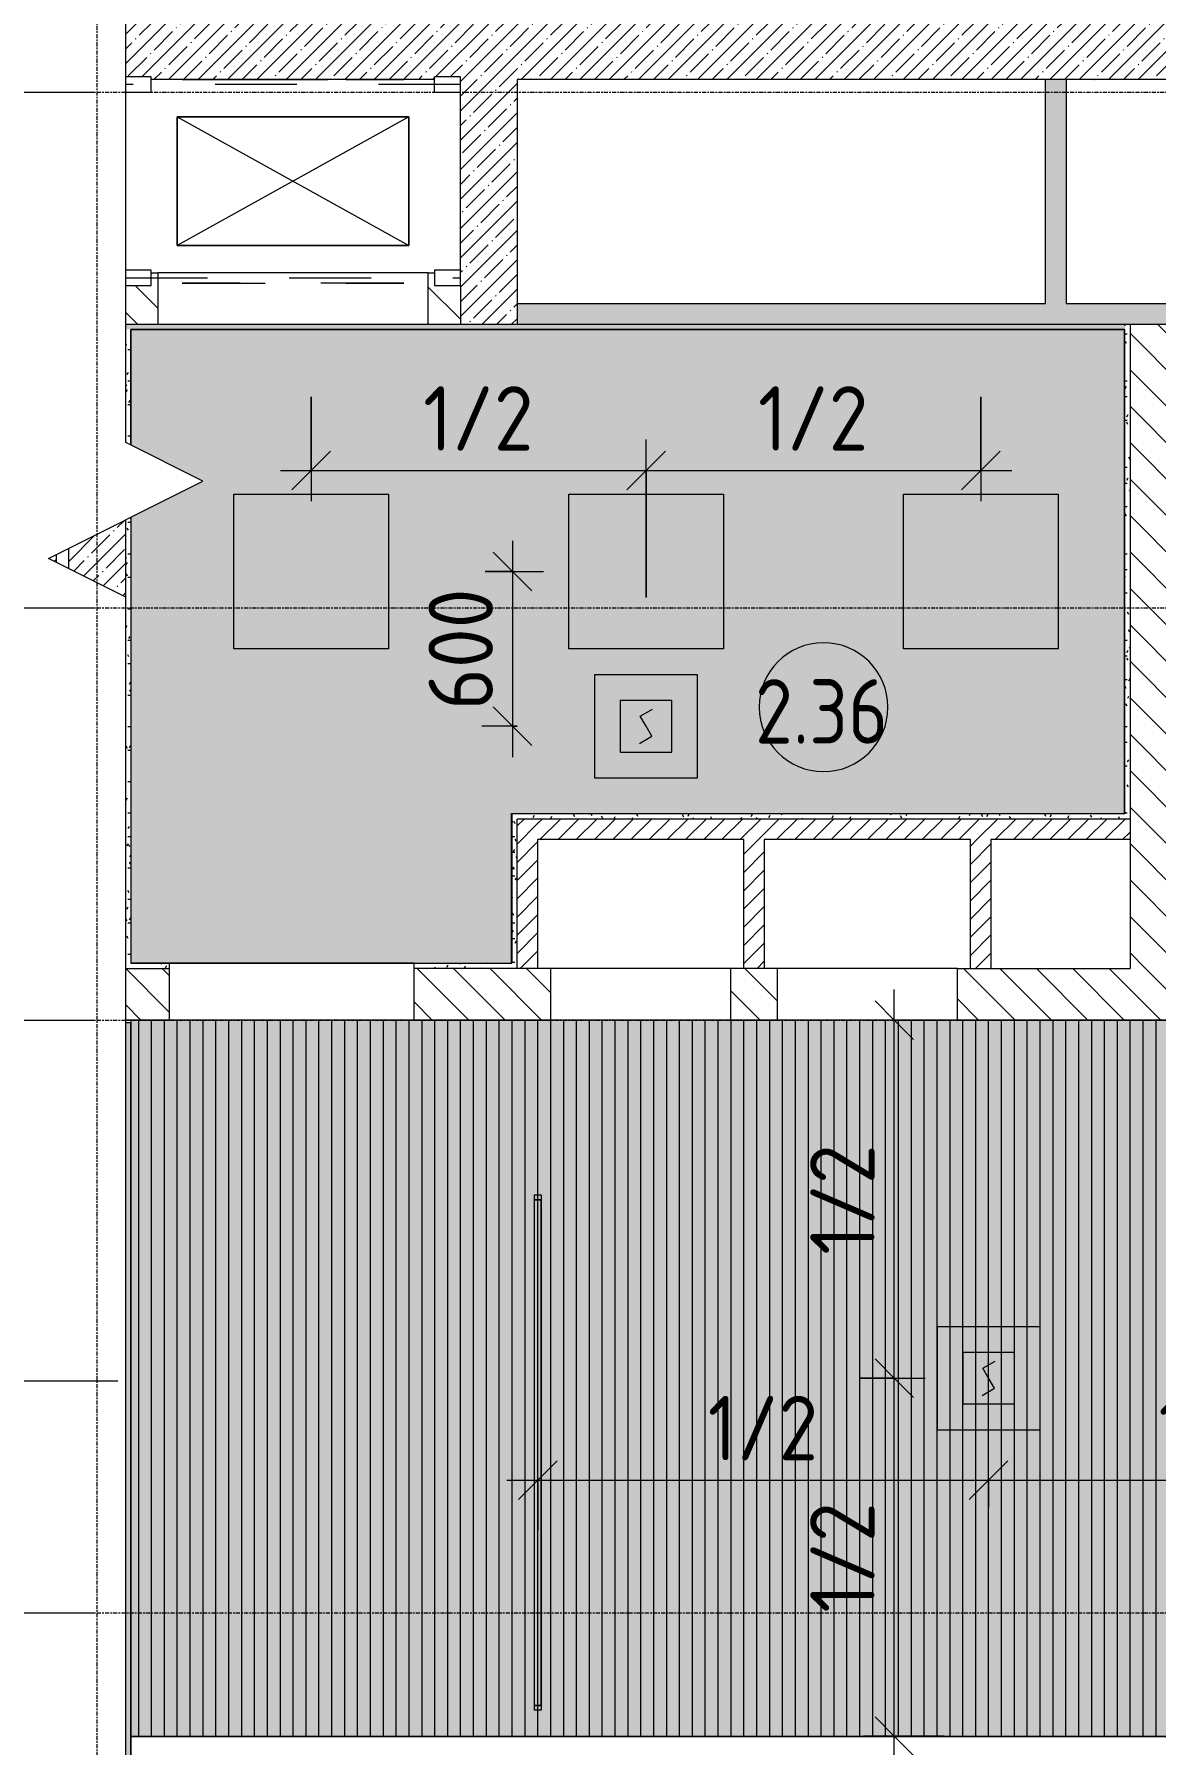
# Model space of a CAD drawing. Header units: millimetres. Extents: x 81548 to 272142, y -8553 to 29000.
# Drawn here: x 84615 to 88970, y 10588 to 17226 of the extents above; entities that cross this region are included whole.
import ezdxf

# ---------------------------------------------------------------- set-up
doc = ezdxf.new("R2010")
doc.units = ezdxf.units.MM
for name, pattern in [('Осевая', [31.75, 6.35, -4.7625, 15.875, -4.7625]), ('Снесенные', [714.375, 476.25, -238.125]), ('Штрих', [635, 317.5, -317.5])]:
    doc.linetypes.add(name, pattern=pattern)
for name, color, linetype, lineweight in [('A-ANNO-DIMS', 7, 'Continuous', 9), ('A-ANNO-DIMS-100', 7, 'Continuous', 9), ('A-AREA-IDEN', 7, 'Continuous', 9), ('A-CLNG-PATT', 7, 'Continuous', 9), ('A-DETL-GENF', 7, 'Continuous', 9), ('A-GENM', 7, 'Штрих', 9), ('A-WALL', 7, 'Continuous', 9), ('I-WALL', 7, 'Continuous', 9), ('M-EQPM', 7, 'Continuous', 9), ('M-EQPM-1', 7, 'Штрих', 9), ('M-EQPM-2', 7, 'Снесенные', 9), ('Q-SPCQ', 7, 'Continuous', 9), ('Оси', 7, 'Continuous', 9), ('Оси-2', 7, 'Осевая', 9)]:
    doc.layers.add(name, color=color, linetype=linetype, lineweight=lineweight)
for name, color, linetype, lineweight, true_color in [('A-ANNO-NOTE', 1, 'Continuous', 9, 0xff0000), ('A-CLNG-1', 7, 'Continuous', 9, 0xeaeaea), ('A-WALL-1', 7, 'Continuous', 9, 0x3c3c3c), ('A-WALL-FNSH-1', 7, 'Continuous', 9, 0x3c3c3c), ('E-LITE-EQPM-1', 7, 'Continuous', 9, 0xff8080), ('I-WALL-1', 7, 'Continuous', 9, 0x535353), ('Q-SPCQ-4', 1, 'Continuous', 9, 0xff0000), ('S-COLS-1', 9, 'Continuous', 9, 0x808080), ('S-COLS-2', 7, 'Continuous', 9, 0x3c3c3c)]:
    doc.layers.add(name, color=color, linetype=linetype, lineweight=lineweight, true_color=true_color)
doc.layers.add('A-CLNG-PATT-1', color=7, linetype='Continuous', lineweight=9, transparency=1)
doc.styles.add('GOST Common_1', font='GOST_Common.ttf', dxfattribs={"width": 0.9, "height": 250})
doc.styles.add('ISOCPEUR', font='isocpeur.ttf', dxfattribs={"width": 0.9, "height": 250})
doc.dimstyles.new('ISO-2_5_0_9К_БОЛЬШОЙ', dxfattribs={"dimscale": 304.8, "dimtxt": 248.995294, "dimasz": 0.492126, "dimexe": 0.393701, "dimexo": 0.984252, "dimgap": 0, "dimtad": 1, "dimdec": 0, "dimrnd": 10, "dimzin": 0, "dimdsep": 46, "dimtxsty": 'ISOCPEUR', "dimblk1": 'OBLIQUE', "dimblk2": 'OBLIQUE', "dimsah": 1, "dimcen": 0.09, "dimdle": 0.393701, "dimazin": 0, "dimtfac": 1, "dimtdec": 4, "dimtix": 1, "dimtmove": 0, "dimatfit": 3, "dimfxl": 1, "dimtvp": 1, "dimtolj": 1, "dimtzin": 0, "dimarcsym": 2})
pattern_1 = [(45, (0, 0), (-57.024626, 57.024626), []), (45, (57.025, 0), (-57.024626, 57.024626), [100.806, -20.161, 3.353, -16.808])]
pattern_2 = [(135, (0, 0), (-70.71068, -70.71068), [])]
pattern_3 = [(135, (0, 0), (-75.43415, -75.43415), [106.68, -17.78, 3.556, -17.78]), (135, (0, 75.39), (-75.43415, -75.43415), []), (50, (0, 0), (127.52922, -11.15758), [13.335, -146.685]), (355, (0, 0), (-24.66966, 133.74002), [10.668, -117.348]), (100.451, (10.63, -0.93), (102.85973, 122.58178), [11.333, -124.663]), (46.184, (0, 35.56), (189.75516, -29.43036), [20.002, -220.027]), (96.636, (15.81, 33.1), (166.1822, 173.1996), [17, -186.995]), (351.184, (0, 35.56), (166.18393, 173.19757), [16.002, -176.022]), (21, (17.78, 26.67), (106.13027, -71.58603), [13.335, -146.685]), (326, (17.78, 26.67), (43.26188, 128.93175), [10.668, -117.348]), (71.451, (26.62, 20.7), (149.39198, 57.34505), [11.333, -124.663]), (37.5, (0, 0), (2.162228, 59.188357), [3.353, -112.573, 3.353, -115.773, -117.792]), (37.5, (0, 0), (2.162228, 59.188357), [-235.052, 3.353, -114.44]), (7.5, (0, 0), (46.773857, 70.126152), [3.353, -64.567, 3.353, -109.906, -44.894]), (7.5, (0, 0), (46.773857, 70.126152), [-181.178, 3.353, -41.542]), (327.5, (-39.65, 0), (94.913671, -4.010093), [3.353, -41.097, 3.353, -135.331, -184.023]), (327.5, (-39.65, 0), (94.913671, -4.010093), [-183.134, 3.353, -180.67]), (317.5, (-57.43, 0), (103.69057, 17.79882), [3.353, -54.432, 3.353, -88.748, -130.683]), (317.5, (-57.43, 0), (103.69057, 17.79882), [-149.885, 3.353, -127.33])]
pattern_4 = [(45, (0, 0), (-35.35534, 35.35534), [])]
pattern_5 = [(0, (0, 0), (121.92, 30.48), [10.058, -81.382, 10.058, -81.382, -487.68]), (0, (0, 0), (121.92, 30.48), [-182.88, 10.058, -172.822, 10.058, -81.382, -213.36]), (0, (0, 0), (121.92, 30.48), [-457.2, 10.058, -50.902, 10.058, -142.342]), (120, (45.72, 15.24), (-87.356454, 90.345817), [10.058, -81.382, 10.058, -81.382, -487.68]), (120, (45.72, 15.24), (-87.356454, 90.345817), [-182.88, 10.058, -172.822, 10.058, -81.382, -213.36]), (120, (45.72, 15.24), (-87.356454, 90.345817), [-457.2, 10.058, -50.902, 10.058, -142.342]), (240, (60.96, 76.2), (-34.563546, -120.825817), [10.058, -81.382, 10.058, -81.382, -487.68]), (240, (60.96, 76.2), (-34.563546, -120.825817), [-182.88, 10.058, -172.822, 10.058, -81.382, -213.36]), (240, (60.96, 76.2), (-34.563546, -120.825817), [-457.2, 10.058, -50.902, 10.058, -142.342])]

# ---------------------------------------------------------------- blocks, each defined once
blk = doc.blocks.new('160_Подъемник - 160_Подъемник-23521422-Сводный план потолков 2 этажа в осях 23-33')
at = {"layer": 'A-GENM'}
for p, q in [((1080, 20), (220, 20)), ((220, 20), (1080, 20)), ((1075.9, 20), (220, 20)), ((224.1, 20), (1080, 20)), ((1080, -770), (220, -770)), ((220, -770), (1080, -770)), ((832.5, -770), (220, -770)), ((467.5, -770), (1080, -770))]:
    blk.add_line(p, q, dxfattribs=at)
at = {"layer": 'M-EQPM'}
for p, q in [((1100, -625), (200, -125)), ((200, -625), (1100, -125)), ((1100, -125), (200, -125)), ((200, -125), (200, -625)), ((200, -625), (200, -125)), ((200, -125), (1100, -125)), ((1100, -625), (1100, -125)), ((1100, -125), (1100, -625)), ((200, -625), (1100, -625)), ((1100, -625), (200, -625))]:
    blk.add_line(p, q, dxfattribs=at)
at = {"layer": 'M-EQPM-1'}
for p, q in [((1299.3, 0), (0, 0)), ((0, 0), (0, -750)), ((0, -750), (1299.3, -750))]:
    blk.add_line(p, q, dxfattribs=at)
blk = doc.blocks.new('Закладная деталь приямка - 150_100-20924311-Сводный план потолков 2 этажа в осях 23-33')
at = {"layer": 'M-EQPM-2'}
for p, q in [((86270, 17060), (86170, 17060)), ((86170, 17000), (86170, 17060)), ((86270, 17000), (86270, 17060)), ((86170, 17000), (86270, 17000))]:
    blk.add_line(p, q, dxfattribs=at)
blk = doc.blocks.new('Закладная деталь приямка - 150_100-V3-Сводный план потолков 2 этажа в осях 23-33')
at = {"layer": 'M-EQPM-2'}
for p, q in [((85070, 17060), (84970.7, 17060)), ((85070, 17000), (85070, 17060)), ((84970.7, 17000), (85070, 17000))]:
    blk.add_line(p, q, dxfattribs=at)
blk = doc.blocks.new('Закладная деталь приямка - 150_100-V4-Сводный план потолков 2 этажа в осях 23-33')
at = {"layer": 'M-EQPM-2'}
for p, q in [((85070, 16310), (84970.7, 16310)), ((85070, 16250), (85070, 16310)), ((84970.7, 16250), (85070, 16250))]:
    blk.add_line(p, q, dxfattribs=at)
blk = doc.blocks.new('Закладная деталь приямка - 150_100-V5-Сводный план потолков 2 этажа в осях 23-33')
at = {"layer": 'M-EQPM-2'}
for p, q in [((86270, 16310), (86170, 16310)), ((86170, 16310), (86170, 16250)), ((86270, 16250), (86270, 16310)), ((86170, 16250), (86270, 16250))]:
    blk.add_line(p, q, dxfattribs=at)
blk = doc.blocks.new('Downlight - Strip - 2000 мм-27655400-Сводный план потолков 2 этажа в осях 23-33')
at = {"layer": 'E-LITE-EQPM-1'}
for p, q in [((-1000, -231.3), (-1000, -205.9)), ((-1000, -205.9), (-980.9, -205.9)), ((-980.9, -231.3), (-1000, -231.3)), ((-980.9, -231.3), (-980.9, -205.9)), ((-980.9, -205.9), (981, -205.9)), ((-980.9, -205.9), (-980.9, -231.3)), ((-980.9, -231.3), (-980.9, -205.9)), ((-980.9, -205.9), (-980.9, -231.3)), ((-980.9, -205.9), (981, -205.9)), ((-980.9, -205.9), (981, -205.9)), ((981, -231.3), (-980.9, -231.3)), ((981, -231.3), (-980.9, -231.3)), ((-980.9, -231.3), (981, -231.3)), ((981, -205.9), (981, -231.3)), ((981, -231.3), (981, -205.9)), ((981, -205.9), (1000, -205.9)), ((981, -231.3), (981, -205.9)), ((981, -205.9), (981, -231.3)), ((1000, -231.3), (981, -231.3)), ((1000, -205.9), (1000, -231.3))]:
    blk.add_line(p, q, dxfattribs=at)
blk = doc.blocks.new('Извещатель потолочный - Монтируемые на перекрытии-30351624-Сводный план потолков 2 этажа в осях 23-33')
at = {"layer": 'Q-SPCQ'}
for p, q in [((-300, 300), (-300, -100)), ((100, 300), (-300, 300)), ((100, -100), (100, 300)), ((0, 200), (-200, 200)), ((-200, 200), (-200, 0)), ((0, 0), (0, 200)), ((-122.5, 139), (-74.9, 166.5)), ((-100, 100), (-122.5, 139)), ((-77.5, 61), (-100, 100)), ((-200, 0), (0, 0)), ((-125.1, 33.5), (-77.5, 61)), ((-300, -100), (100, -100))]:
    blk.add_line(p, q, dxfattribs=at)
blk = doc.blocks.new('Извещатель потолочный - Монтируемые на перекрытии-30363648-Сводный план потолков 2 этажа в осях 23-33')
at = {"layer": 'Q-SPCQ'}
for p, q in [((-300, 300), (-300, -100)), ((100, 300), (-300, 300)), ((100, -100), (100, 300)), ((0, 200), (-200, 200)), ((-200, 200), (-200, 0)), ((0, 0), (0, 200)), ((-122.5, 139), (-74.9, 166.5)), ((-100, 100), (-122.5, 139)), ((-77.5, 61), (-100, 100)), ((-200, 0), (0, 0)), ((-125.1, 33.5), (-77.5, 61)), ((-300, -100), (100, -100))]:
    blk.add_line(p, q, dxfattribs=at)
blk = doc.blocks.new('DET_L_Линия разрыва - М100-30654842-Сводный план потолков 2 этажа в осях 23-33')
at = {"layer": 'A-DETL-GENF'}
for p, q in [((11889.9, 300), (11739.9, 0)), ((12189.9, -300), (11889.9, 300)), ((11739.9, 0), (0, 0)), ((12339.9, 0), (12189.9, -300)), ((24079.7, 0), (12339.9, 0))]:
    blk.add_line(p, q, dxfattribs=at)
blk = doc.blocks.new('DIMBLOCK105-Сводный план потолков 2 этажа в осях 23-33')
at = {"layer": 'A-ANNO-DIMS-100', "lineweight": 20}
for p, q in [((87954.8, 12010), (87879.8, 12085)), ((87954.8, 12010), (88029.8, 11935)), ((87954.8, 10621), (87879.8, 10696)), ((87954.8, 10621), (88029.8, 10546))]:
    blk.add_line(p, q, dxfattribs=at)
at = {"layer": 'A-ANNO-DIMS-100'}
for p, q in [((87821, 12010), (88074.8, 12010)), ((87954.8, 12010), (87821, 12010)), ((87954.8, 10501), (87954.8, 12010)), ((88148.7, 10621), (87834.8, 10621)), ((87954.8, 10621), (88148.7, 10621))]:
    blk.add_line(p, q, dxfattribs=at)
at = {"layer": 'A-ANNO-DIMS-100', "color": 0, "insert": (87628.2, 11100), "char_height": 250, "width": 517.144, "attachment_point": 1, "rotation": 90, "line_spacing_factor": 1.149209, "style": 'ISOCPEUR'}
blk.add_mtext('1/2', dxfattribs=at)
blk = doc.blocks.new('_Oblique')
at = {"color": 0, "linetype": 'ByBlock', "lineweight": -2}
blk.add_line((-0.5, -0.5), (0.5, 0.5), dxfattribs=at)
blk = doc.blocks.new('DIMBLOCK106-Сводный план потолков 2 этажа в осях 23-33')
at = {"layer": 'A-ANNO-DIMS-100'}
for p, q in [((87954.8, 12010), (87954.8, 13519)), ((88148.7, 13399), (87834.8, 13399)), ((87954.8, 13399), (88148.7, 13399)), ((87821, 12010), (88074.8, 12010)), ((87954.8, 12010), (87821, 12010))]:
    blk.add_line(p, q, dxfattribs=at)
at = {"layer": 'A-ANNO-DIMS-100', "lineweight": 20}
for p, q in [((87954.8, 13399), (87879.8, 13474)), ((87954.8, 13399), (88029.8, 13324)), ((87954.8, 12010), (87879.8, 12085)), ((87954.8, 12010), (88029.8, 11935))]:
    blk.add_line(p, q, dxfattribs=at)
at = {"layer": 'A-ANNO-DIMS-100', "color": 0, "insert": (87628.2, 12489), "char_height": 250, "width": 517.144, "attachment_point": 1, "rotation": 90, "line_spacing_factor": 1.149209, "style": 'ISOCPEUR'}
blk.add_mtext('1/2', dxfattribs=at)
blk = doc.blocks.new('DIMBLOCK107-Сводный план потолков 2 этажа в осях 23-33')
at = {"layer": 'A-ANNO-DIMS-100'}
for p, q in [((86571, 11420.9), (86571, 11734.8)), ((88321, 11510), (88321, 11734.8)), ((86451, 11614.8), (88321, 11614.8)), ((86571, 11614.8), (86571, 11420.9)), ((88321, 11614.8), (88321, 11510))]:
    blk.add_line(p, q, dxfattribs=at)
at = {"layer": 'A-ANNO-DIMS-100', "lineweight": 20}
for p, q in [((86571, 11614.8), (86646, 11689.8)), ((88321, 11614.8), (88396, 11689.8)), ((86571, 11614.8), (86496, 11539.8)), ((88321, 11614.8), (88246, 11539.8))]:
    blk.add_line(p, q, dxfattribs=at)
at = {"layer": 'A-ANNO-DIMS-100', "color": 0, "insert": (87230.5, 11941.5), "char_height": 250, "width": 517.144, "attachment_point": 1, "line_spacing_factor": 1.149209, "style": 'ISOCPEUR'}
blk.add_mtext('1/2', dxfattribs=at)
blk = doc.blocks.new('DIMBLOCK108-Сводный план потолков 2 этажа в осях 23-33')
at = {"layer": 'A-ANNO-DIMS-100'}
for p, q in [((88321, 11510), (88321, 11734.8)), ((90071, 11420.9), (90071, 11734.8)), ((88321, 11614.8), (90191, 11614.8)), ((88321, 11614.8), (88321, 11510)), ((90071, 11614.8), (90071, 11420.9))]:
    blk.add_line(p, q, dxfattribs=at)
at = {"layer": 'A-ANNO-DIMS-100', "lineweight": 20}
for p, q in [((88321, 11614.8), (88396, 11689.8)), ((90071, 11614.8), (90146, 11689.8)), ((88321, 11614.8), (88246, 11539.8)), ((90071, 11614.8), (89996, 11539.8))]:
    blk.add_line(p, q, dxfattribs=at)
at = {"layer": 'A-ANNO-DIMS-100', "color": 0, "insert": (88980.5, 11941.5), "char_height": 250, "width": 517.144, "attachment_point": 1, "line_spacing_factor": 1.149209, "style": 'ISOCPEUR'}
blk.add_mtext('1/2', dxfattribs=at)
blk = doc.blocks.new('DIMBLOCK132-Сводный план потолков 2 этажа в осях 23-33')
at = {"layer": 'A-ANNO-DIMS-100', "lineweight": 20}
for p, q in [((86472.9, 15140), (86397.9, 15215)), ((86472.9, 15140), (86547.9, 15065)), ((86472.9, 14540), (86397.9, 14615)), ((86472.9, 14540), (86547.9, 14465))]:
    blk.add_line(p, q, dxfattribs=at)
at = {"layer": 'A-ANNO-DIMS-100'}
for p, q in [((86472.9, 15260), (86472.9, 14420)), ((86365.6, 15140), (86592.9, 15140)), ((86472.9, 15140), (86365.6, 15140)), ((86491, 14540), (86352.9, 14540)), ((86472.9, 14540), (86491, 14540))]:
    blk.add_line(p, q, dxfattribs=at)
at = {"layer": 'A-ANNO-DIMS-100', "color": 0, "insert": (86146.3, 14603), "char_height": 250, "width": 568.858, "attachment_point": 1, "rotation": 90, "line_spacing_factor": 1.149209, "style": 'ISOCPEUR'}
blk.add_mtext('600', dxfattribs=at)
blk = doc.blocks.new('DIMBLOCK133-Сводный план потолков 2 этажа в осях 23-33')
at = {"layer": 'A-ANNO-DIMS-100'}
for p, q in [((85691, 15818.3), (85691, 15412.9)), ((85691, 15532.9), (85691, 15818.3)), ((86991, 15040), (86991, 15652.9)), ((85571, 15532.9), (86991, 15532.9)), ((86991, 15532.9), (86991, 15040))]:
    blk.add_line(p, q, dxfattribs=at)
at = {"layer": 'A-ANNO-DIMS-100', "lineweight": 20}
for p, q in [((85691, 15532.9), (85766, 15607.9)), ((86991, 15532.9), (87066, 15607.9)), ((85691, 15532.9), (85616, 15457.9)), ((86991, 15532.9), (86916, 15457.9))]:
    blk.add_line(p, q, dxfattribs=at)
at = {"layer": 'A-ANNO-DIMS-100', "color": 0, "insert": (86125.5, 15859.5), "char_height": 250, "width": 517.144, "attachment_point": 1, "line_spacing_factor": 1.149209, "style": 'ISOCPEUR'}
blk.add_mtext('1/2', dxfattribs=at)
blk = doc.blocks.new('DIMBLOCK134-Сводный план потолков 2 этажа в осях 23-33')
at = {"layer": 'A-ANNO-DIMS-100'}
for p, q in [((88291, 15818.3), (88291, 15412.9)), ((88291, 15532.9), (88291, 15818.3)), ((86991, 15040), (86991, 15652.9)), ((86991, 15532.9), (88411, 15532.9)), ((86991, 15532.9), (86991, 15040))]:
    blk.add_line(p, q, dxfattribs=at)
at = {"layer": 'A-ANNO-DIMS-100', "lineweight": 20}
for p, q in [((86991, 15532.9), (87066, 15607.9)), ((88291, 15532.9), (88366, 15607.9)), ((86991, 15532.9), (86916, 15457.9)), ((88291, 15532.9), (88216, 15457.9))]:
    blk.add_line(p, q, dxfattribs=at)
at = {"layer": 'A-ANNO-DIMS-100', "color": 0, "insert": (87425.5, 15859.5), "char_height": 250, "width": 517.144, "attachment_point": 1, "line_spacing_factor": 1.149209, "style": 'ISOCPEUR'}
blk.add_mtext('1/2', dxfattribs=at)
blk = doc.blocks.new('Марка_Помещения - Номер-25198446-Сводный план потолков 2 этажа в осях 23-33')
at = {"layer": 'A-AREA-IDEN'}
for start, end in [(360, 180), (180, 360)]:
    blk.add_arc((0, 0), 2.5, start, end, dxfattribs=at)

msp = doc.modelspace()

# ---------------------------------------------------------------- hatches: boundary and pattern name
at = {"layer": 'A-CLNG-PATT'}
h = msp.add_hatch(dxfattribs=at)
h.set_pattern_fill('FP_24', color=256, style=0, pattern_type=2)
h.set_pattern_definition([(90, (87371, 16262.78), (50, -3e-15), [])])
h.paths.add_polyline_path([(97282.7, 10621), (97398, 10621), (97399, 11341), (98479, 11341), (98479, 12361.8), (98474.2, 12322.1), (98457.1, 12277.1), (98429.7, 12237.4), (98393.6, 12205.4), (98350.9, 12183), (98304.1, 12171.5), (98255.9, 12171.5), (98209.1, 12183), (98166.4, 12205.4), (98130.3, 12237.4), (98102.9, 12277.1), (98085.8, 12322.1), (98080, 12370), (98085.8, 12417.9), (98102.9, 12462.9), (98130.3, 12502.6), (98166.4, 12534.6), (98209.1, 12557), (98255.9, 12568.5), (98304.1, 12568.5), (98350.9, 12557), (98393.6, 12534.6), (98429.7, 12502.6), (98457.1, 12462.9), (98474.2, 12417.9), (98479, 12378.2), (98479, 13399), (95800, 13399), (95800, 13379), (95700, 13379), (95700, 13399), (94875, 13399), (94875, 13379), (94775, 13379), (94775, 13399), (84991, 13399), (84991, 10621), (94739.5, 10621)])
at = {"layer": 'A-CLNG-PATT-1'}
for points in [[(86469, 13621), (86469, 14201), (88849, 14201), (88849, 16079), (84991, 16079), (84991, 15630.7), (85270.7, 15490.9), (84991, 15351.1), (84991, 13621), (85838, 13621)], [(97282.7, 10621), (97398, 10621), (97399, 11341), (98479, 11341), (98479, 12361.8), (98474.2, 12322.1), (98457.1, 12277.1), (98429.7, 12237.4), (98393.6, 12205.4), (98350.9, 12183), (98304.1, 12171.5), (98255.9, 12171.5), (98209.1, 12183), (98166.4, 12205.4), (98130.3, 12237.4), (98102.9, 12277.1), (98085.8, 12322.1), (98080, 12370), (98085.8, 12417.9), (98102.9, 12462.9), (98130.3, 12502.6), (98166.4, 12534.6), (98209.1, 12557), (98255.9, 12568.5), (98304.1, 12568.5), (98350.9, 12557), (98393.6, 12534.6), (98429.7, 12502.6), (98457.1, 12462.9), (98474.2, 12417.9), (98479, 12378.2), (98479, 13399), (95800, 13399), (95800, 13379), (95700, 13379), (95700, 13399), (94875, 13399), (94875, 13379), (94775, 13379), (94775, 13399), (84991, 13399), (84991, 10621), (94739.5, 10621)]]:
    msp.add_hatch(color=256, dxfattribs=at).paths.add_polyline_path(points)
h = msp.add_hatch(color=256, dxfattribs=at)
h.paths.add_polyline_path([(98480, 12370), (98474.2, 12322.1), (98457.1, 12277.1), (98429.7, 12237.4), (98393.6, 12205.4), (98350.9, 12183), (98304.1, 12171.5), (98255.9, 12171.5), (98209.1, 12183), (98166.4, 12205.4), (98130.3, 12237.4), (98102.9, 12277.1), (98085.8, 12322.1), (98080, 12370), (98085.8, 12417.9), (98102.9, 12462.9), (98130.3, 12502.6), (98166.4, 12534.6), (98209.1, 12557), (98255.9, 12568.5), (98304.1, 12568.5), (98350.9, 12557), (98393.6, 12534.6), (98429.7, 12502.6), (98457.1, 12462.9), (98474.2, 12417.9), (98479, 12378.2)])
h.paths.add_polyline_path([(89985, 10620), (97399, 10621), (97399.5, 11341), (98480, 11341), (98479, 13400), (84990, 13399), (84991, 10620), (89652.9, 10620)])
h.paths.add_polyline_path([(95800, 13379), (95700, 13379), (95700, 13399), (95800, 13399)])
h.paths.add_polyline_path([(94775, 13379), (94775, 13399), (94875, 13399), (94875, 13379)])
at = {"layer": 'I-WALL'}
h = msp.add_hatch(dxfattribs=at)
h.set_pattern_fill('FP_9', color=256, style=0, pattern_type=2)
h.set_pattern_definition(pattern_3)
h.paths.add_polyline_path([(88621.7, 16180), (88621.7, 17050), (88541.7, 17050), (88541.7, 16180)])
h.paths.add_polyline_path([(88621.7, 17270), (88621.7, 21235.8), (88541.7, 21235.8), (88541.7, 17270)])
h = msp.add_hatch(dxfattribs=at)
h.set_pattern_fill('FP_2', color=256, style=0, pattern_type=2)
h.set_pattern_definition(pattern_1)
h.paths.add_polyline_path([(86490, 17050), (86490, 17270), (84970.7, 17269.9), (84970.7, 17060), (85070, 17060), (85070, 17050), (86170, 17050), (86170, 17060), (86270, 17060), (86270, 17050)])
h = msp.add_hatch(dxfattribs=at)
h.set_pattern_fill('FP_2', color=256, style=0, pattern_type=2)
h.set_pattern_definition(pattern_1)
h.paths.add_polyline_path([(92810, 17050), (92810, 17270), (86490, 17270), (86490, 17050), (92196.2, 17050)])
h = msp.add_hatch(dxfattribs=at)
h.set_pattern_fill('FP_2', color=256, style=0, pattern_type=2)
h.set_pattern_definition(pattern_1)
h.paths.add_polyline_path([(86270, 16100), (86490, 16100), (86490, 17050), (86270, 17050), (86270, 16250)])
h = msp.add_hatch(dxfattribs=at)
h.set_pattern_fill('FP_4', color=256, style=0, pattern_type=2)
h.set_pattern_definition(pattern_2)
h.paths.add_polyline_path([(86270, 16100), (86270, 16250), (86170, 16250), (86170, 16300), (86145, 16300), (86145, 16100), (86170, 16100)])
h.paths.add_polyline_path([(84970.7, 16100), (85095, 16100), (85095, 16300), (85070, 16300), (85070, 16250), (84970.7, 16250), (84970.7, 16101.1)])
h = msp.add_hatch(dxfattribs=at)
h.set_pattern_fill('FP_9', color=256, style=0, pattern_type=2)
h.set_pattern_definition(pattern_3)
h.paths.add_polyline_path([(89090, 16100), (89630, 16100), (89630, 16180), (86490, 16180), (86490, 16100), (89070, 16100)])
h = msp.add_hatch(dxfattribs=at)
h.set_pattern_fill('FP_20', color=256, style=0, pattern_type=2)
h.set_pattern_definition(pattern_5)
h.paths.add_polyline_path([(84970.7, 13600), (84990, 13600), (84990, 15350.6), (84970, 15340.6), (84970.7, 13600.7)])
h.paths.add_polyline_path([(84990, 15631.2), (84990, 16080), (84970.7, 16080), (84970.7, 15640.9), (84973.6, 15639.5)])
h = msp.add_hatch(dxfattribs=at)
h.set_pattern_fill('FP_20', color=256, style=0, pattern_type=2)
h.set_pattern_definition(pattern_5)
h.paths.add_polyline_path([(88381.2, 16080), (88850, 16080), (88850, 16100), (84970.7, 16099.3), (84970.7, 16080), (87109.6, 16080)])
h = msp.add_hatch(dxfattribs=at)
h.set_pattern_fill('FP_20', color=256, style=0, pattern_type=2)
h.set_pattern_definition(pattern_5)
h.paths.add_polyline_path([(88850, 14180), (88870, 14180), (88870, 16100), (88850, 16100), (88850, 14200)])
h = msp.add_hatch(dxfattribs=at)
h.set_pattern_fill('FP_4', color=256, style=0, pattern_type=2)
h.set_pattern_definition(pattern_2)
h.paths.add_polyline_path([(88870, 13600), (89070, 13600), (89070, 16100), (88870, 16100), (88870, 13687.6)])
h = msp.add_hatch(dxfattribs=at)
h.set_pattern_fill('FP_2', color=256, style=0, pattern_type=2)
h.set_pattern_definition(pattern_1)
h.paths.add_polyline_path([(84970, 15041.2), (84970, 15340.6), (84750, 15230.6), (84750, 15151.2), (84836.2, 15108.1)])
h = msp.add_hatch(dxfattribs=at)
h.set_pattern_fill('FP_2', color=256, style=0, pattern_type=2)
h.set_pattern_definition(pattern_1)
h.paths.add_polyline_path([(84700, 15176.2), (84700, 15205.6), (84670.7, 15190.9)])
h = msp.add_hatch(dxfattribs=at)
h.set_pattern_fill('FP_20', color=256, style=0, pattern_type=2)
h.set_pattern_definition(pattern_5)
h.paths.add_polyline_path([(86470, 13620), (86490, 13620), (86490, 14200), (86470, 14200), (86470, 13621)])
h = msp.add_hatch(dxfattribs=at)
h.set_pattern_fill('FP_20', color=256, style=0, pattern_type=2)
h.set_pattern_definition(pattern_5)
h.paths.add_polyline_path([(88850, 14180), (88849, 14200), (86490, 14200), (86490, 14180), (87109.6, 14180)])
h = msp.add_hatch(dxfattribs=at)
h.set_pattern_fill('FP_5', color=256, style=0, pattern_type=2)
h.set_pattern_definition(pattern_4)
h.paths.add_polyline_path([(86490, 13600), (86570, 13600), (86570, 14180), (86490, 14180), (86490, 13620)])
h = msp.add_hatch(dxfattribs=at)
h.set_pattern_fill('FP_5', color=256, style=0, pattern_type=2)
h.set_pattern_definition(pattern_4)
h.paths.add_polyline_path([(88870, 14100), (88870, 14180), (86570, 14180), (86570, 14100), (88330, 14100)])
h = msp.add_hatch(dxfattribs=at)
h.set_pattern_fill('FP_5', color=256, style=0, pattern_type=2)
h.set_pattern_definition(pattern_4)
h.paths.add_polyline_path([(87450, 13600), (87450, 14100), (87370, 14100), (87370, 13600)])
h = msp.add_hatch(dxfattribs=at)
h.set_pattern_fill('FP_5', color=256, style=0, pattern_type=2)
h.set_pattern_definition(pattern_4)
h.paths.add_polyline_path([(88330, 13600), (88330, 14100), (88250, 14100), (88250, 13600)])
h = msp.add_hatch(dxfattribs=at)
h.set_pattern_fill('FP_20', color=256, style=0, pattern_type=2)
h.set_pattern_definition(pattern_5)
h.paths.add_polyline_path([(86490, 13600), (86490, 13620), (86090, 13620), (86090, 13600)])
h.paths.add_polyline_path([(85140, 13600), (85140, 13620), (84990, 13620), (84990, 13600), (85111, 13600)])
h = msp.add_hatch(dxfattribs=at)
h.set_pattern_fill('FP_4', color=256, style=0, pattern_type=2)
h.set_pattern_definition(pattern_2)
h.paths.add_polyline_path([(87500, 13400), (87500, 13600), (87320, 13600), (87320, 13400)])
h.paths.add_polyline_path([(86620, 13400), (86620, 13600), (86090, 13600), (86090, 13400)])
h.paths.add_polyline_path([(84980, 13400), (85140, 13400), (85140, 13600), (84970.7, 13600), (84970.7, 13400)])
h = msp.add_hatch(dxfattribs=at)
h.set_pattern_fill('FP_4', color=256, style=0, pattern_type=2)
h.set_pattern_definition(pattern_2)
h.paths.add_polyline_path([(89375, 13400), (89375, 13600), (88200, 13600), (88200, 13400)])
h = msp.add_hatch(dxfattribs=at)
h.set_pattern_fill('FP_20', color=256, style=0, pattern_type=2)
h.set_pattern_definition(pattern_5)
h.paths.add_polyline_path([(84990, 10400), (84990, 13390), (84970.7, 13390), (84970.7, 10400)])
at = {"layer": 'S-COLS-1'}
h = msp.add_hatch(dxfattribs=at)
h.set_pattern_fill('FP_2', color=256, style=0, pattern_type=2)
h.set_pattern_definition(pattern_1)
h.paths.add_polyline_path([(84700, 15176.2), (84700, 15205.6), (84670.7, 15190.9)])

# ---------------------------------------------------------------- linework, layer by layer
at = {"layer": 'A-ANNO-NOTE'}
for p, q in [((85391, 14840), (85391, 15440)), ((85391, 15440), (85991, 15440)), ((85991, 15440), (85991, 14840)), ((86691, 14840), (86691, 15440)), ((86691, 15440), (87291, 15440)), ((87291, 15440), (87291, 14840)), ((87991, 14840), (87991, 15440)), ((87991, 15440), (88591, 15440)), ((88591, 15440), (88591, 14840)), ((85991, 14840), (85391, 14840)), ((87291, 14840), (86691, 14840)), ((88591, 14840), (87991, 14840))]:
    msp.add_line(p, q, dxfattribs=at)
at = {"layer": 'A-CLNG-1'}
for p, q in [((84991, 13621), (86469, 13621)), ((84990, 13400), (84990, 13390)), ((94775, 13399), (84991, 13399)), ((84991, 13399), (84991, 10621)), ((84991, 10621), (97398, 10621)), ((84990, 10620), (89223.5, 10620))]:
    msp.add_line(p, q, dxfattribs=at)
at = {"layer": 'A-WALL'}
for p, q in [((84970.7, 16100), (89630, 16100)), ((84990, 16080), (88850, 16080)), ((84990, 15631.2), (84990, 16080)), ((88850, 14200), (88850, 16080)), ((88870, 16100), (88870, 13600)), ((84970, 15340.6), (84970, 15041.2)), ((84990, 15350.6), (84990, 13620)), ((88850, 14200), (86470, 14200)), ((86490, 13600), (86490, 14180)), ((88870, 14180), (86490, 14180)), ((85140, 13620), (84990, 13620)), ((86090, 13620), (86470, 13620)), ((84970.7, 13600), (85140, 13600)), ((86620, 13600), (86090, 13600)), ((87500, 13600), (87320, 13600)), ((85140, 13400), (84970.7, 13400)), ((84980, 13400), (85140, 13400)), ((86620, 13400), (86090, 13400)), ((86090, 13400), (86620, 13400)), ((87500, 13400), (87320, 13400)), ((87320, 13400), (87500, 13400))]:
    msp.add_line(p, q, dxfattribs=at)
at = {"layer": 'A-WALL-1'}
for p, q in [((86170, 17050), (85070, 17050)), ((86270, 16310), (86270, 17000)), ((86490, 17050), (86490, 16100)), ((89630, 17050), (86490, 17050)), ((88541.7, 16180), (88541.7, 17050)), ((88621.7, 17050), (88621.7, 16180)), ((85070, 16300), (85095, 16300)), ((85095, 16300), (85095, 16100)), ((86145, 16100), (86145, 16300)), ((86145, 16300), (86170, 16300)), ((86270, 16250), (86270, 16100)), ((86490, 16180), (88541.7, 16180)), ((88621.7, 16180), (89550, 16180)), ((84700, 15205.6), (84700, 15176.2)), ((84750, 15151.2), (84750, 15230.6)), ((87370, 14100), (86570, 14100)), ((86570, 14100), (86570, 13600)), ((87370, 13600), (87370, 14100)), ((88250, 14100), (87450, 14100)), ((87450, 14100), (87450, 13600)), ((88250, 13600), (88250, 14100)), ((88870, 14100), (88330, 14100)), ((88330, 14100), (88330, 13600)), ((85140, 13620), (85140, 13400)), ((86090, 13400), (86090, 13620)), ((86470, 13620), (86470, 13621)), ((86620, 13600), (86620, 13400)), ((87320, 13400), (87320, 13600)), ((87500, 13600), (87500, 13400)), ((88200, 13600), (88870, 13600)), ((88200, 13400), (88200, 13600)), ((84970.7, 13390), (84990, 13390)), ((89375, 13400), (88200, 13400))]:
    msp.add_line(p, q, dxfattribs=at)
at = {"layer": 'A-WALL-FNSH-1'}
for p, q in [((88849, 16079), (84991, 16079)), ((84991, 16079), (84991, 15630.7)), ((88849, 14201), (88849, 16079)), ((84991, 15351.1), (84991, 13621)), ((86469, 13621), (86469, 14201)), ((86469, 14201), (88849, 14201)), ((86470, 14200), (86470, 13621)), ((85140, 13621), (85140, 13620)), ((86090, 13620), (86090, 13621)), ((86470, 13621), (86469, 13621)), ((84980, 13399), (84980, 13400)), ((84990, 13399), (84980, 13399)), ((84990, 10400), (84990, 13390)), ((85140, 13400), (85140, 13399)), ((86090, 13399), (86090, 13400)), ((86620, 13400), (86620, 13399)), ((87320, 13399), (87320, 13400)), ((87500, 13400), (87500, 13399)), ((88200, 13399), (88200, 13400)), ((88200, 13400), (89375, 13400)), ((84991, 10621), (84991, 10400))]:
    msp.add_line(p, q, dxfattribs=at)
at = {"layer": 'I-WALL-1'}
for p, q in [((86145, 16300), (85095, 16300)), ((86090, 13620), (85140, 13620)), ((87320, 13600), (86620, 13600)), ((88200, 13600), (87500, 13600))]:
    msp.add_line(p, q, dxfattribs=at)
at = {"layer": 'S-COLS-2'}
msp.add_line((84700, 15205.6), (84700, 15176.2), dxfattribs=at)
at = {"layer": 'Оси'}
for p, q in [((82347.6, 17000), (84847.6, 17000)), ((82347.6, 15000), (84847.6, 15000)), ((82347.6, 13400), (84847.6, 13400)), ((83669.1, 12000), (84939.7, 12000)), ((82347.6, 11100), (84847.6, 11100))]:
    msp.add_line(p, q, dxfattribs=at)
at = {"layer": 'Оси-2'}
for p, q in [((84860, 1863.7), (84860, 19415.1)), ((84847.6, 17000), (122738, 17000)), ((84847.6, 15000), (122160, 15000)), ((84847.6, 13400), (122138, 13400)), ((84847.6, 11100), (122738, 11100))]:
    msp.add_line(p, q, dxfattribs=at)

# ---------------------------------------------------------------- block references
at = {"layer": 'A-AREA-IDEN', "xscale": 99.99999999999993, "yscale": 99.99999999999993, "zscale": 99.99999999999993}
msp.add_blockref('Марка_Помещения - Номер-25198446-Сводный план потолков 2 этажа в осях 23-33', (87680, 14614), dxfattribs=at)
at = {"layer": 'A-DETL-GENF', "rotation": 270.0000000000003}
msp.add_blockref('DET_L_Линия разрыва - М100-30654842-Сводный план потолков 2 этажа в осях 23-33', (84970.7, 27380.8), dxfattribs=at)
at = {"layer": 'E-LITE-EQPM-1', "rotation": 90}
msp.add_blockref('Downlight - Strip - 2000 мм-27655400-Сводный план потолков 2 этажа в осях 23-33', (86352.4, 11721.5), dxfattribs=at)
at = {"layer": 'M-EQPM'}
for name in ['Закладная деталь приямка - 150_100-V3-Сводный план потолков 2 этажа в осях 23-33', 'Закладная деталь приямка - 150_100-20924311-Сводный план потолков 2 этажа в осях 23-33', 'Закладная деталь приямка - 150_100-V4-Сводный план потолков 2 этажа в осях 23-33', 'Закладная деталь приямка - 150_100-V5-Сводный план потолков 2 этажа в осях 23-33']:
    msp.add_blockref(name, (0, 0), dxfattribs=at)
at = {"layer": 'M-EQPM', "rotation": 180}
msp.add_blockref('160_Подъемник - 160_Подъемник-23521422-Сводный план потолков 2 этажа в осях 23-33', (86270, 16280), dxfattribs=at)
at = {"layer": 'Q-SPCQ-4'}
for name, p in [('Извещатель потолочный - Монтируемые на перекрытии-30363648-Сводный план потолков 2 этажа в осях 23-33', (87091, 14440)), ('Извещатель потолочный - Монтируемые на перекрытии-30351624-Сводный план потолков 2 этажа в осях 23-33', (88421, 11910))]:
    msp.add_blockref(name, p, dxfattribs=at)

# ---------------------------------------------------------------- texts
at = {"layer": 'A-AREA-IDEN', "insert": (87414.3, 14722.6), "char_height": 250, "width": 663.797, "attachment_point": 1, "style": 'GOST Common_1'}
msp.add_mtext('2.36', dxfattribs=at)

# ---------------------------------------------------------------- dimensions: what is measured, and where the dimension line sits
at = {"layer": 'A-ANNO-DIMS'}
for base, p1, p2, override, picture, middle in [((86991, 15532.9), (85691, 15518.3), (86991, 14740), {"dimpost": '<>', "dimfxl": 1515.17271}, 'DIMBLOCK133-Сводный план потолков 2 этажа в осях 23-33', (86341, 15657.9)), ((88291, 15532.9), (86991, 14740), (88291, 15518.3), {"dimpost": '<>', "dimfxl": 1515.17271}, 'DIMBLOCK134-Сводный план потолков 2 этажа в осях 23-33', (87641, 15657.9)), ((88321, 11614.8), (86571, 11720.9), (88321, 11810), {"dimpost": '<>', "dimfxl": 1752.265981}, 'DIMBLOCK107-Сводный план потолков 2 этажа в осях 23-33', (87446, 11739.8)), ((90071, 11614.8), (88321, 11810), (90071, 11720.9), {"dimpost": '<>', "dimfxl": 1752.265981}, 'DIMBLOCK108-Сводный план потолков 2 этажа в осях 23-33', (89196, 11739.8))]:
    dim = msp.add_linear_dim(base=base, p1=p1, p2=p2, text='1/2', dimstyle='ISO-2_5_0_9К_БОЛЬШОЙ', override=override, dxfattribs=at)
    dim.commit()
    dim.dimension.update_dxf_attribs({"geometry": picture, "text_midpoint": middle})
dim = msp.add_linear_dim(base=(86472.9, 14540), p1=(86665.6, 15140), p2=(86791, 14540), angle=90, dimstyle='ISO-2_5_0_9К_БОЛЬШОЙ', override={"dimpost": '<>', "dimfxl": 612.960564}, dxfattribs=at)
dim.commit()
dim.dimension.update_dxf_attribs({"geometry": 'DIMBLOCK132-Сводный план потолков 2 этажа в осях 23-33', "text_midpoint": (86347.9, 14840)})
for base, p1, p2, picture, middle in [((87954.8, 13399), (88121, 12010), (87848.7, 13399), 'DIMBLOCK106-Сводный план потолков 2 этажа в осях 23-33', (87829.8, 12704.5)), ((87954.8, 12010), (87848.7, 10621), (88121, 12010), 'DIMBLOCK105-Сводный план потолков 2 этажа в осях 23-33', (87829.8, 11315.5))]:
    dim = msp.add_linear_dim(base=base, p1=p1, p2=p2, angle=90, text='1/2', dimstyle='ISO-2_5_0_9К_БОЛЬШОЙ', override={"dimpost": '<>', "dimfxl": 1415.434198}, dxfattribs=at)
    dim.commit()
    dim.dimension.update_dxf_attribs({"geometry": picture, "text_midpoint": middle})

doc.saveas('drawing.dxf')
